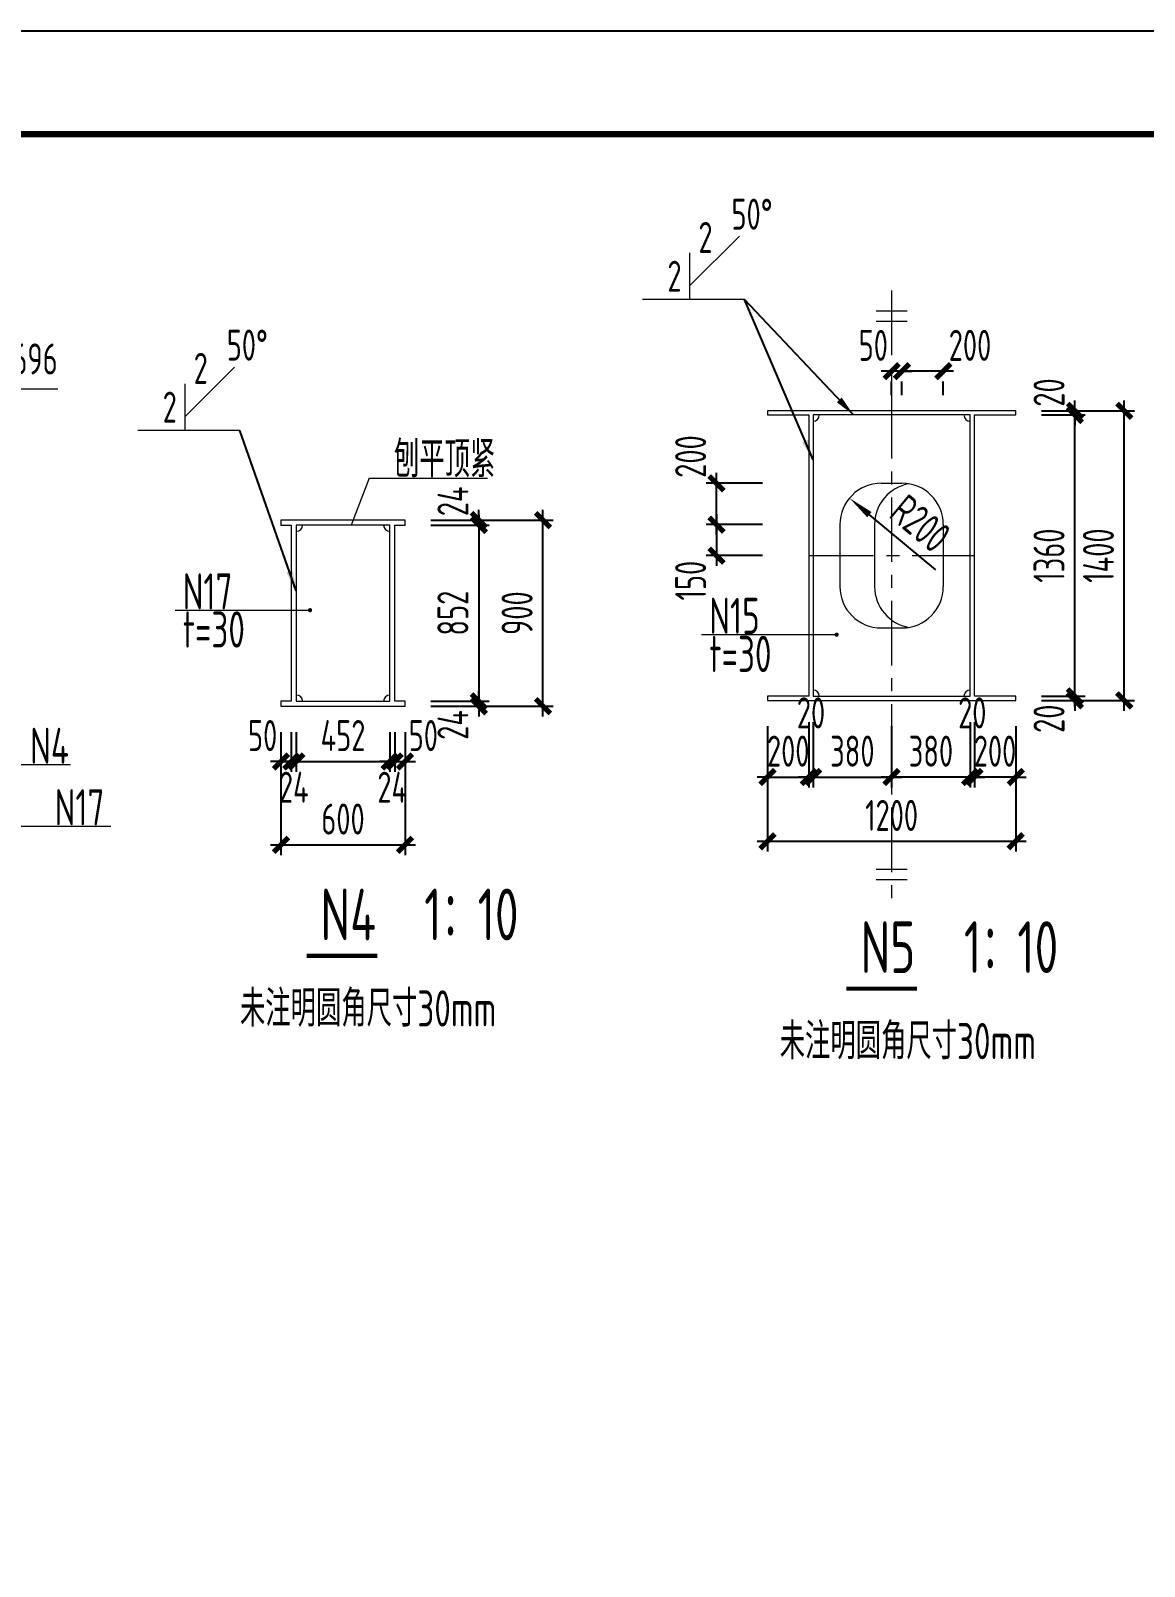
# Model space of a CAD drawing. Extents: x -2876908 to 633791, y -1383861 to 872234.
# Drawn here: x -456389 to -402532, y -358370 to -284120 of the extents above; entities that cross this region are included whole.
import ezdxf
from ezdxf.enums import TextEntityAlignment as Align

# ---------------------------------------------------------------- set-up
doc = ezdxf.new("R2010")
doc.units = 0
doc.header["$LTSCALE"] = 5
doc.header["$MEASUREMENT"] = 0
doc.linetypes.add('CENTER', pattern=[2, 1.25, -0.25, 0.25, -0.25])
doc.layers.get('0').update_dxf_attribs({"linetype": 'CONTINUOUS', "lineweight": 25})
doc.layers.get('DEFPOINTS').update_dxf_attribs({"color": 35, "linetype": 'CONTINUOUS', "lineweight": 13})
for name, color, linetype, lineweight in [('1粗实线', 1, 'CONTINUOUS', 30), ('3中心线', 6, 'CENTER', 18), ('5标注', 3, 'CONTINUOUS', 15), ('6文本', 7, 'CONTINUOUS', 15), ('8轮廓线', 4, 'CONTINUOUS', 15), ('DIM', 3, 'CONTINUOUS', 0), ('HFZT', 5, 'CONTINUOUS', 15), ('REIND', 1, 'CONTINUOUS', 0), ('STXT_HF', 7, 'CONTINUOUS', 0), ('THIN', 7, 'CONTINUOUS', 0)]:
    doc.layers.add(name, color=color, linetype=linetype, lineweight=lineweight)
doc.layers.add('M_Dim', color=3, linetype='CONTINUOUS')
doc.styles.get("Standard").update_dxf_attribs({"font": '', "width": 0.7})
doc.styles.add('TSSD_Dimension', font='tssdeng.shx', dxfattribs={"width": 0.7, "bigfont": 'hztxt.shx'})
doc.styles.add('TSSD_Label', font='tssdeng.shx', dxfattribs={"width": 0.7, "bigfont": 'hztxt.shx'})
doc.styles.add('TSSD_NORM', font='tssdeng.shx', dxfattribs={"width": 0.7, "bigfont": 'hztxt.shx'})
doc.styles.get('Standard').set_extended_font_data('SimSun')
doc.dimstyles.new('TSAN_100_100', dxfattribs={"dimtxt": 300, "dimasz": 100, "dimexe": 100, "dimexo": 250, "dimgap": 100, "dimtad": 2, "dimzin": 0, "dimdsep": 46, "dimtxsty": 'TSSD_Dimension', "dimblk": 'CLOSEDBLANK', "dimblk1": 'CLOSEDBLANK', "dimblk2": 'CLOSEDBLANK', "dimcen": 0, "dimdle": 100, "dimclrt": 7, "dimadec": 0, "dimazin": 0, "dimtfac": 1, "dimtdec": 0, "dimtix": 1, "dimtmove": 2, "dimatfit": 3, "dimldrblk": 'CLOSEDBLANK', "dimfxl": 1, "dimtolj": 1, "dimtzin": 0, "dimarcsym": 0})
doc.dimstyles.new('TSSD_100_100', dxfattribs={"dimtxt": 300, "dimasz": 100, "dimexe": 100, "dimexo": 250, "dimgap": 100, "dimtad": 1, "dimdec": 0, "dimzin": 0, "dimdsep": 46, "dimtxsty": 'TSSD_Dimension', "dimblk": 'ARCHTICK', "dimblk1": 'ARCHTICK', "dimblk2": 'ARCHTICK', "dimcen": 0, "dimdle": 100, "dimclrt": 7, "dimadec": 0, "dimazin": 0, "dimtfac": 1, "dimtdec": 0, "dimtix": 1, "dimtmove": 2, "dimatfit": 3, "dimfxl": 1, "dimtolj": 1, "dimtzin": 0, "dimarcsym": 0})
doc.dimstyles.new('TSSD_LEADER_STYLE_200.0', dxfattribs={"dimtxt": 0.18, "dimasz": 200, "dimexe": 0.18, "dimexo": 0.0625, "dimgap": 0.09, "dimtad": 0, "dimtih": 1, "dimtoh": 1, "dimdec": 4, "dimzin": 0, "dimdsep": 46, "dimtxsty": 'Standard', "dimcen": 0.09, "dimadec": 0, "dimazin": 0, "dimtfac": 1, "dimtdec": 4, "dimtofl": 0, "dimtmove": 0, "dimatfit": 3, "dimfxl": 1, "dimtolj": 1, "dimtzin": 0, "dimarcsym": 0})

# ---------------------------------------------------------------- blocks, each defined once
blk = doc.blocks.new('施工设计图框')
at = {"color": 7, "linetype": 'Continuous'}
blk.add_lwpolyline([(-395.5, -13.5), (-395.5, 283.5), (24.5, 283.5), (24.5, -13.5), (-395.5, -13.5)], dxfattribs=at)
at = {"layer": '1粗实线', "color": 7, "linetype": 'Continuous', "const_width": 0.6}
blk.add_lwpolyline([(-370.5, -3.5), (-370.5, 273.5), (14.5, 273.5), (14.5, -3.5), (-370.5, -3.5)], dxfattribs=at)
at = {"layer": 'HFZT', "color": 2, "style": 'TSSD_NORM', "width": 0.7}
for tag, height, p in [('比例尺', 2.5, (7.25, 17.5)), ('图号', 2.5, (-20.49, 3.5)), ('日期', 2.5, (7.25, 3.5)), ('图名', 4, (-76.24, 0.75))]:
    blk.add_attdef(tag, text='', height=height, dxfattribs=at).set_placement(p, align=Align.MIDDLE)
blk = doc.blocks.new('_WELD008')
at = {"color": 0, "linetype": 'ByBlock'}
for p, q in [((0, 0.3), (1.061, 1.361)), ((0, 0), (0, 1))]:
    blk.add_line(p, q, dxfattribs=at)
for tag, p in [('C', (1.286, 1.416)), ('B', (0.288, 0.856)), ('A', (-0.303, -0.009))]:
    blk.add_attdef(tag, text='', height=0.8, dxfattribs=at).set_placement(p, align=Align.CENTER)
blk = doc.blocks.new('_ArchTick')
at = {"color": 0, "linetype": 'ByBlock', "const_width": 0.5}
blk.add_lwpolyline([(-0.71, -0.71), (0.71, 0.71)], dxfattribs=at)
blk = doc.blocks.new('*D465')
at = {"layer": 'DEFPOINTS', "color": 0, "transparency": 16777216}
for p in [(-444286, -316783), (-443786, -316783), (-443786, -319452)]:
    blk.add_point(p, dxfattribs=at)
at = {"layer": 'DIM', "color": 0, "lineweight": -2, "transparency": 16777216}
for p, q in [((-444286, -318033), (-444286, -319952)), ((-443786, -318033), (-443786, -319952)), ((-444286, -319452), (-444786, -319452)), ((-444286, -319452), (-443786, -319452)), ((-443786, -319452), (-443286, -319452))]:
    blk.add_line(p, q, dxfattribs=at)
at = {"layer": 'DIM', "color": 0, "lineweight": -2, "transparency": 16777216, "xscale": 500, "yscale": 500, "zscale": 500}
blk.add_blockref('_ArchTick', (-444286, -319452), dxfattribs=at)
at = {"layer": 'DIM', "color": 0, "lineweight": -2, "transparency": 16777216, "xscale": 500, "yscale": 500, "zscale": 500, "rotation": 180}
blk.add_blockref('_ArchTick', (-443786, -319452), dxfattribs=at)
at = {"layer": 'DIM', "color": 7, "transparency": 16777216, "insert": (-445173, -318202), "char_height": 1500, "attachment_point": 5, "style": 'TSSD_Dimension'}
blk.add_mtext('\\A1;50', dxfattribs=at)
blk = doc.blocks.new('*D466')
at = {"layer": 'DEFPOINTS', "color": 0, "transparency": 16777216}
for p in [(-443786, -316783), (-443546, -316783), (-443546, -319452)]:
    blk.add_point(p, dxfattribs=at)
at = {"layer": 'DIM', "color": 0, "lineweight": -2, "transparency": 16777216}
for p, q in [((-443786, -318033), (-443786, -319952)), ((-443546, -318033), (-443546, -319952)), ((-443786, -319452), (-444286, -319452)), ((-443786, -319452), (-443546, -319452)), ((-443546, -319452), (-443046, -319452))]:
    blk.add_line(p, q, dxfattribs=at)
at = {"layer": 'DIM', "color": 0, "lineweight": -2, "transparency": 16777216, "xscale": 500, "yscale": 500, "zscale": 500}
blk.add_blockref('_ArchTick', (-443786, -319452), dxfattribs=at)
at = {"layer": 'DIM', "color": 0, "lineweight": -2, "transparency": 16777216, "xscale": 500, "yscale": 500, "zscale": 500, "rotation": 180}
blk.add_blockref('_ArchTick', (-443546, -319452), dxfattribs=at)
at = {"layer": 'DIM', "color": 7, "transparency": 16777216, "insert": (-443666, -320702), "char_height": 1500, "attachment_point": 5, "style": 'TSSD_Dimension'}
blk.add_mtext('\\A1;24', dxfattribs=at)
blk = doc.blocks.new('*D467')
at = {"layer": 'DEFPOINTS', "color": 0, "transparency": 16777216}
for p in [(-443546, -316783), (-439026, -316783), (-439026, -319452)]:
    blk.add_point(p, dxfattribs=at)
at = {"layer": 'DIM', "color": 0, "lineweight": -2, "transparency": 16777216}
for p, q in [((-443546, -318033), (-443546, -319952)), ((-439026, -318033), (-439026, -319952)), ((-444046, -319452), (-438526, -319452))]:
    blk.add_line(p, q, dxfattribs=at)
at = {"layer": 'DIM', "color": 0, "lineweight": -2, "transparency": 16777216, "xscale": 500, "yscale": 500, "zscale": 500, "rotation": 180}
blk.add_blockref('_ArchTick', (-443546, -319452), dxfattribs=at)
at = {"layer": 'DIM', "color": 0, "lineweight": -2, "transparency": 16777216, "xscale": 500, "yscale": 500, "zscale": 500}
blk.add_blockref('_ArchTick', (-439026, -319452), dxfattribs=at)
at = {"layer": 'DIM', "color": 7, "transparency": 16777216, "insert": (-441286, -318202), "char_height": 1500, "attachment_point": 5, "style": 'TSSD_Dimension'}
blk.add_mtext('\\A1;452', dxfattribs=at)
blk = doc.blocks.new('*D468')
at = {"layer": 'DEFPOINTS', "color": 0, "transparency": 16777216}
for p in [(-439026, -316783), (-438786, -316783), (-438786, -319452)]:
    blk.add_point(p, dxfattribs=at)
at = {"layer": 'DIM', "color": 0, "lineweight": -2, "transparency": 16777216}
for p, q in [((-439026, -318033), (-439026, -319952)), ((-438786, -318033), (-438786, -319952)), ((-439026, -319452), (-439526, -319452)), ((-439026, -319452), (-438786, -319452)), ((-438786, -319452), (-438286, -319452))]:
    blk.add_line(p, q, dxfattribs=at)
at = {"layer": 'DIM', "color": 0, "lineweight": -2, "transparency": 16777216, "xscale": 500, "yscale": 500, "zscale": 500}
blk.add_blockref('_ArchTick', (-439026, -319452), dxfattribs=at)
at = {"layer": 'DIM', "color": 0, "lineweight": -2, "transparency": 16777216, "xscale": 500, "yscale": 500, "zscale": 500, "rotation": 180}
blk.add_blockref('_ArchTick', (-438786, -319452), dxfattribs=at)
at = {"layer": 'DIM', "color": 7, "transparency": 16777216, "insert": (-438906, -320702), "char_height": 1500, "attachment_point": 5, "style": 'TSSD_Dimension'}
blk.add_mtext('\\A1;24', dxfattribs=at)
blk = doc.blocks.new('*D469')
at = {"layer": 'DEFPOINTS', "color": 0, "transparency": 16777216}
for p in [(-438786, -316783), (-438286, -316783), (-438286, -319452)]:
    blk.add_point(p, dxfattribs=at)
at = {"layer": 'DIM', "color": 0, "lineweight": -2, "transparency": 16777216}
for p, q in [((-438786, -318033), (-438786, -319952)), ((-438286, -318033), (-438286, -319952)), ((-438786, -319452), (-439286, -319452)), ((-438786, -319452), (-438286, -319452)), ((-438286, -319452), (-437786, -319452))]:
    blk.add_line(p, q, dxfattribs=at)
at = {"layer": 'DIM', "color": 0, "lineweight": -2, "transparency": 16777216, "xscale": 500, "yscale": 500, "zscale": 500}
blk.add_blockref('_ArchTick', (-438786, -319452), dxfattribs=at)
at = {"layer": 'DIM', "color": 0, "lineweight": -2, "transparency": 16777216, "xscale": 500, "yscale": 500, "zscale": 500, "rotation": 180}
blk.add_blockref('_ArchTick', (-438286, -319452), dxfattribs=at)
at = {"layer": 'DIM', "color": 7, "transparency": 16777216, "insert": (-437400, -318202), "char_height": 1500, "attachment_point": 5, "style": 'TSSD_Dimension'}
blk.add_mtext('\\A1;50', dxfattribs=at)
blk = doc.blocks.new('*D470')
at = {"layer": 'DEFPOINTS', "color": 0, "transparency": 16777216}
for p in [(-444286, -316783), (-438286, -316783), (-438286, -323488)]:
    blk.add_point(p, dxfattribs=at)
at = {"layer": 'DIM', "color": 0, "lineweight": -2, "transparency": 16777216}
for p, q in [((-444286, -318033), (-444286, -323988)), ((-438286, -318033), (-438286, -323988)), ((-444786, -323488), (-437786, -323488))]:
    blk.add_line(p, q, dxfattribs=at)
at = {"layer": 'DIM', "color": 0, "lineweight": -2, "transparency": 16777216, "xscale": 500, "yscale": 500, "zscale": 500, "rotation": 180}
blk.add_blockref('_ArchTick', (-444286, -323488), dxfattribs=at)
at = {"layer": 'DIM', "color": 0, "lineweight": -2, "transparency": 16777216, "xscale": 500, "yscale": 500, "zscale": 500}
blk.add_blockref('_ArchTick', (-438286, -323488), dxfattribs=at)
at = {"layer": 'DIM', "color": 7, "transparency": 16777216, "insert": (-441286, -322238), "char_height": 1500, "attachment_point": 5, "style": 'TSSD_Dimension'}
blk.add_mtext('\\A1;600', dxfattribs=at)
blk = doc.blocks.new('*D471')
at = {"layer": 'DEFPOINTS', "color": 0, "transparency": 16777216}
for p in [(-438286, -307783), (-438286, -308023), (-434719, -307783)]:
    blk.add_point(p, dxfattribs=at)
at = {"layer": 'DIM', "color": 0, "lineweight": -2, "transparency": 16777216}
for p, q in [((-434719, -307783), (-434719, -307283)), ((-437036, -307783), (-434219, -307783)), ((-437036, -308023), (-434219, -308023)), ((-434719, -308023), (-434719, -307783)), ((-434719, -308023), (-434719, -308523))]:
    blk.add_line(p, q, dxfattribs=at)
at = {"layer": 'DIM', "color": 0, "lineweight": -2, "transparency": 16777216, "xscale": 500, "yscale": 500, "zscale": 500}
for p, rotation in [((-434719, -307783), 270), ((-434719, -308023), 90)]:
    blk.add_blockref('_ArchTick', p, dxfattribs=dict(at, rotation=rotation))
at = {"layer": 'DIM', "color": 7, "transparency": 16777216, "insert": (-435969, -306876), "char_height": 1500, "attachment_point": 5, "rotation": 90, "style": 'TSSD_Dimension'}
blk.add_mtext('\\A1;24', dxfattribs=at)
blk = doc.blocks.new('*D472')
at = {"layer": 'DEFPOINTS', "color": 0, "transparency": 16777216}
for p in [(-438286, -308023), (-438286, -316543), (-434719, -316543)]:
    blk.add_point(p, dxfattribs=at)
at = {"layer": 'DIM', "color": 0, "lineweight": -2, "transparency": 16777216}
for p, q in [((-437036, -308023), (-434219, -308023)), ((-434719, -307523), (-434719, -317043)), ((-437036, -316543), (-434219, -316543))]:
    blk.add_line(p, q, dxfattribs=at)
at = {"layer": 'DIM', "color": 0, "lineweight": -2, "transparency": 16777216, "xscale": 500, "yscale": 500, "zscale": 500}
for p, rotation in [((-434719, -308023), 90), ((-434719, -316543), 270)]:
    blk.add_blockref('_ArchTick', p, dxfattribs=dict(at, rotation=rotation))
at = {"layer": 'DIM', "color": 7, "transparency": 16777216, "insert": (-435969, -312283), "char_height": 1500, "attachment_point": 5, "rotation": 90, "style": 'TSSD_Dimension'}
blk.add_mtext('\\A1;852', dxfattribs=at)
blk = doc.blocks.new('*D473')
at = {"layer": 'DEFPOINTS', "color": 0, "transparency": 16777216}
for p in [(-438286, -316543), (-438286, -316783), (-434719, -316783)]:
    blk.add_point(p, dxfattribs=at)
at = {"layer": 'DIM', "color": 0, "lineweight": -2, "transparency": 16777216}
for p, q in [((-434719, -316543), (-434719, -316043)), ((-437036, -316543), (-434219, -316543)), ((-437036, -316783), (-434219, -316783)), ((-434719, -316543), (-434719, -316783)), ((-434719, -316783), (-434719, -317283))]:
    blk.add_line(p, q, dxfattribs=at)
at = {"layer": 'DIM', "color": 0, "lineweight": -2, "transparency": 16777216, "xscale": 500, "yscale": 500, "zscale": 500}
for p, rotation in [((-434719, -316543), 270), ((-434719, -316783), 90)]:
    blk.add_blockref('_ArchTick', p, dxfattribs=dict(at, rotation=rotation))
at = {"layer": 'DIM', "color": 7, "transparency": 16777216, "insert": (-435969, -317690), "char_height": 1500, "attachment_point": 5, "rotation": 90, "style": 'TSSD_Dimension'}
blk.add_mtext('\\A1;24', dxfattribs=at)
blk = doc.blocks.new('*D474')
at = {"layer": 'DEFPOINTS', "color": 0, "transparency": 16777216}
for p in [(-438286, -307783), (-431616, -307783), (-438286, -316783)]:
    blk.add_point(p, dxfattribs=at)
at = {"layer": 'DIM', "color": 0, "lineweight": -2, "transparency": 16777216}
for p, q in [((-431616, -317283), (-431616, -307283)), ((-437036, -307783), (-431116, -307783)), ((-437036, -316783), (-431116, -316783))]:
    blk.add_line(p, q, dxfattribs=at)
at = {"layer": 'DIM', "color": 0, "lineweight": -2, "transparency": 16777216, "xscale": 500, "yscale": 500, "zscale": 500}
for p, rotation in [((-431616, -307783), 90), ((-431616, -316783), 270)]:
    blk.add_blockref('_ArchTick', p, dxfattribs=dict(at, rotation=rotation))
at = {"layer": 'DIM', "color": 7, "transparency": 16777216, "insert": (-432866, -312283), "char_height": 1500, "attachment_point": 5, "rotation": 90, "style": 'TSSD_Dimension'}
blk.add_mtext('\\A1;900', dxfattribs=at)
blk = doc.blocks.new('_ClosedBlank')
at = {"color": 0}
blk.add_lwpolyline([(0, 0, 0, 0.658, 0), (-2.5, 0, 0.658, 0.658, 0)], format="xyseb", dxfattribs=at)
blk = doc.blocks.new('*D1887')
at = {"layer": 'DEFPOINTS', "color": 0, "transparency": 16777216}
for p in [(-416789, -306721), (-415252, -308000)]:
    blk.add_point(p, dxfattribs=at)
at = {"layer": 'DIM', "color": 0, "lineweight": -2, "transparency": 16777216}
blk.add_line((-412614, -310196), (-416405, -307041), dxfattribs=at)
at = {"layer": 'DIM', "color": 0, "lineweight": -2, "transparency": 16777216, "xscale": 500, "yscale": 500, "zscale": 500, "rotation": 140.2271667922716}
blk.add_blockref('_ClosedBlank', (-416789, -306721), dxfattribs=at)
at = {"layer": 'DIM', "color": 7, "transparency": 16777216, "insert": (-413363, -307947), "char_height": 1500, "attachment_point": 5, "rotation": 320.22717, "style": 'TSSD_Dimension'}
blk.add_mtext('\\A1;R200', dxfattribs=at)
blk = doc.blocks.new('*D1888')
at = {"layer": 'DEFPOINTS', "color": 0, "transparency": 16777216}
for p in [(-414252, -300500), (-414252, -300584), (-412252, -300500)]:
    blk.add_point(p, dxfattribs=at)
at = {"layer": 'DIM', "color": 0, "lineweight": -2, "transparency": 16777216}
for p, q in [((-411752, -300584), (-414752, -300584)), ((-414252, -301750), (-414252, -301084)), ((-412252, -301750), (-412252, -301084))]:
    blk.add_line(p, q, dxfattribs=at)
at = {"layer": 'DIM', "color": 0, "lineweight": -2, "transparency": 16777216, "xscale": 500, "yscale": 500, "zscale": 500, "rotation": 180}
blk.add_blockref('_ArchTick', (-414252, -300584), dxfattribs=at)
at = {"layer": 'DIM', "color": 0, "lineweight": -2, "transparency": 16777216, "xscale": 500, "yscale": 500, "zscale": 500}
blk.add_blockref('_ArchTick', (-412252, -300584), dxfattribs=at)
at = {"layer": 'DIM', "color": 7, "transparency": 16777216, "insert": (-410962, -299334), "char_height": 1500, "attachment_point": 5, "style": 'TSSD_Dimension'}
blk.add_mtext('\\A1;200', dxfattribs=at)
blk = doc.blocks.new('*D1889')
at = {"layer": 'DEFPOINTS', "color": 0, "transparency": 16777216}
for p in [(-414752, -300500), (-414752, -300584), (-414252, -300500)]:
    blk.add_point(p, dxfattribs=at)
at = {"layer": 'DIM', "color": 0, "lineweight": -2, "transparency": 16777216}
for p, q in [((-414752, -300584), (-415252, -300584)), ((-414252, -300584), (-414752, -300584)), ((-414252, -300584), (-413752, -300584)), ((-414752, -301750), (-414752, -301084)), ((-414252, -301750), (-414252, -301084))]:
    blk.add_line(p, q, dxfattribs=at)
at = {"layer": 'DIM', "color": 0, "lineweight": -2, "transparency": 16777216, "xscale": 500, "yscale": 500, "zscale": 500}
blk.add_blockref('_ArchTick', (-414752, -300584), dxfattribs=at)
at = {"layer": 'DIM', "color": 0, "lineweight": -2, "transparency": 16777216, "xscale": 500, "yscale": 500, "zscale": 500, "rotation": 180}
blk.add_blockref('_ArchTick', (-414252, -300584), dxfattribs=at)
at = {"layer": 'DIM', "color": 7, "transparency": 16777216, "insert": (-415639, -299334), "char_height": 1500, "attachment_point": 5, "style": 'TSSD_Dimension'}
blk.add_mtext('\\A1;50', dxfattribs=at)
blk = doc.blocks.new('*D1890')
at = {"layer": 'DEFPOINTS', "color": 0, "transparency": 16777216}
for p in [(-423223, -306000), (-419752, -306000), (-419752, -308000)]:
    blk.add_point(p, dxfattribs=at)
at = {"layer": 'DIM', "color": 0, "lineweight": -2, "transparency": 16777216}
for p, q in [((-423223, -308500), (-423223, -305500)), ((-421002, -306000), (-423723, -306000)), ((-421002, -308000), (-423723, -308000))]:
    blk.add_line(p, q, dxfattribs=at)
at = {"layer": 'DIM', "color": 0, "lineweight": -2, "transparency": 16777216, "xscale": 500, "yscale": 500, "zscale": 500}
for p, rotation in [((-423223, -306000), 90), ((-423223, -308000), 270)]:
    blk.add_blockref('_ArchTick', p, dxfattribs=dict(at, rotation=rotation))
at = {"layer": 'DIM', "color": 7, "transparency": 16777216, "insert": (-424473, -304710), "char_height": 1500, "attachment_point": 5, "rotation": 90, "style": 'TSSD_Dimension'}
blk.add_mtext('\\A1;200', dxfattribs=at)
blk = doc.blocks.new('*D1891')
at = {"layer": 'DEFPOINTS', "color": 0, "transparency": 16777216}
for p in [(-419752, -308000), (-423223, -309500), (-419752, -309500)]:
    blk.add_point(p, dxfattribs=at)
at = {"layer": 'DIM', "color": 0, "lineweight": -2, "transparency": 16777216}
for p, q in [((-421002, -308000), (-423723, -308000)), ((-423223, -307500), (-423223, -310000)), ((-421002, -309500), (-423723, -309500))]:
    blk.add_line(p, q, dxfattribs=at)
at = {"layer": 'DIM', "color": 0, "lineweight": -2, "transparency": 16777216, "xscale": 500, "yscale": 500, "zscale": 500}
for p, rotation in [((-423223, -308000), 90), ((-423223, -309500), 270)]:
    blk.add_blockref('_ArchTick', p, dxfattribs=dict(at, rotation=rotation))
at = {"layer": 'DIM', "color": 7, "transparency": 16777216, "insert": (-424473, -310710), "char_height": 1500, "attachment_point": 5, "rotation": 90, "style": 'TSSD_Dimension'}
blk.add_mtext('\\A1;150', dxfattribs=at)
blk = doc.blocks.new('*D1892')
at = {"layer": 'DEFPOINTS', "color": 0, "transparency": 16777216}
for p in [(-418752, -316300), (-420752, -316500), (-418752, -320206)]:
    blk.add_point(p, dxfattribs=at)
at = {"layer": 'DIM', "color": 0, "lineweight": -2, "transparency": 16777216}
for p, q in [((-420752, -317750), (-420752, -320706)), ((-418752, -317550), (-418752, -320706)), ((-420752, -320206), (-421252, -320206)), ((-420752, -320206), (-418752, -320206)), ((-418752, -320206), (-418252, -320206))]:
    blk.add_line(p, q, dxfattribs=at)
at = {"layer": 'DIM', "color": 0, "lineweight": -2, "transparency": 16777216, "xscale": 500, "yscale": 500, "zscale": 500}
blk.add_blockref('_ArchTick', (-420752, -320206), dxfattribs=at)
at = {"layer": 'DIM', "color": 0, "lineweight": -2, "transparency": 16777216, "xscale": 500, "yscale": 500, "zscale": 500, "rotation": 180}
blk.add_blockref('_ArchTick', (-418752, -320206), dxfattribs=at)
at = {"layer": 'DIM', "color": 7, "transparency": 16777216, "insert": (-419752, -318956), "char_height": 1500, "attachment_point": 5, "style": 'TSSD_Dimension'}
blk.add_mtext('\\A1;200', dxfattribs=at)
blk = doc.blocks.new('*D1893')
at = {"layer": 'DEFPOINTS', "color": 0, "transparency": 16777216}
for p in [(-418752, -316300), (-418552, -316300), (-418552, -320206)]:
    blk.add_point(p, dxfattribs=at)
at = {"layer": 'DIM', "color": 0, "lineweight": -2, "transparency": 16777216}
for p, q in [((-418752, -317550), (-418752, -320706)), ((-418552, -317550), (-418552, -320706)), ((-418752, -320206), (-419252, -320206)), ((-418752, -320206), (-418552, -320206)), ((-418552, -320206), (-418052, -320206))]:
    blk.add_line(p, q, dxfattribs=at)
at = {"layer": 'DIM', "color": 0, "lineweight": -2, "transparency": 16777216, "xscale": 500, "yscale": 500, "zscale": 500}
blk.add_blockref('_ArchTick', (-418752, -320206), dxfattribs=at)
at = {"layer": 'DIM', "color": 0, "lineweight": -2, "transparency": 16777216, "xscale": 500, "yscale": 500, "zscale": 500, "rotation": 180}
blk.add_blockref('_ArchTick', (-418552, -320206), dxfattribs=at)
at = {"layer": 'DIM', "color": 7, "transparency": 16777216, "insert": (-418652, -317106), "char_height": 1500, "attachment_point": 5, "style": 'TSSD_Dimension'}
blk.add_mtext('\\A1;20', dxfattribs=at)
blk = doc.blocks.new('*D1894')
at = {"layer": 'DEFPOINTS', "color": 0, "transparency": 16777216}
for p in [(-418552, -316300), (-414752, -316500), (-414752, -320206)]:
    blk.add_point(p, dxfattribs=at)
at = {"layer": 'DIM', "color": 0, "lineweight": -2, "transparency": 16777216}
for p, q in [((-418552, -317550), (-418552, -320706)), ((-414752, -317750), (-414752, -320706)), ((-419052, -320206), (-414252, -320206))]:
    blk.add_line(p, q, dxfattribs=at)
at = {"layer": 'DIM', "color": 0, "lineweight": -2, "transparency": 16777216, "xscale": 500, "yscale": 500, "zscale": 500, "rotation": 180}
blk.add_blockref('_ArchTick', (-418552, -320206), dxfattribs=at)
at = {"layer": 'DIM', "color": 0, "lineweight": -2, "transparency": 16777216, "xscale": 500, "yscale": 500, "zscale": 500}
blk.add_blockref('_ArchTick', (-414752, -320206), dxfattribs=at)
at = {"layer": 'DIM', "color": 7, "transparency": 16777216, "insert": (-416652, -318956), "char_height": 1500, "attachment_point": 5, "style": 'TSSD_Dimension'}
blk.add_mtext('\\A1;380', dxfattribs=at)
blk = doc.blocks.new('*D1895')
at = {"layer": 'DEFPOINTS', "color": 0, "transparency": 16777216}
for p in [(-420752, -316500), (-408752, -316500), (-408752, -323314)]:
    blk.add_point(p, dxfattribs=at)
at = {"layer": 'DIM', "color": 0, "lineweight": -2, "transparency": 16777216}
for p, q in [((-420752, -317750), (-420752, -323814)), ((-408752, -317750), (-408752, -323814)), ((-421252, -323314), (-408252, -323314))]:
    blk.add_line(p, q, dxfattribs=at)
at = {"layer": 'DIM', "color": 0, "lineweight": -2, "transparency": 16777216, "xscale": 500, "yscale": 500, "zscale": 500, "rotation": 180}
blk.add_blockref('_ArchTick', (-420752, -323314), dxfattribs=at)
at = {"layer": 'DIM', "color": 0, "lineweight": -2, "transparency": 16777216, "xscale": 500, "yscale": 500, "zscale": 500}
blk.add_blockref('_ArchTick', (-408752, -323314), dxfattribs=at)
at = {"layer": 'DIM', "color": 7, "transparency": 16777216, "insert": (-414752, -322064), "char_height": 1500, "attachment_point": 5, "style": 'TSSD_Dimension'}
blk.add_mtext('\\A1;1200', dxfattribs=at)
blk = doc.blocks.new('*D1896')
at = {"layer": 'DEFPOINTS', "color": 0, "transparency": 16777216}
for p in [(-410952, -316300), (-414752, -316500), (-414752, -320206)]:
    blk.add_point(p, dxfattribs=at)
at = {"layer": 'DIM', "color": 0, "lineweight": -2, "transparency": 16777216}
for p, q in [((-414752, -317750), (-414752, -320706)), ((-410952, -317550), (-410952, -320706)), ((-410452, -320206), (-415252, -320206))]:
    blk.add_line(p, q, dxfattribs=at)
at = {"layer": 'DIM', "color": 0, "lineweight": -2, "transparency": 16777216, "xscale": 500, "yscale": 500, "zscale": 500, "rotation": 180}
blk.add_blockref('_ArchTick', (-414752, -320206), dxfattribs=at)
at = {"layer": 'DIM', "color": 0, "lineweight": -2, "transparency": 16777216, "xscale": 500, "yscale": 500, "zscale": 500}
blk.add_blockref('_ArchTick', (-410952, -320206), dxfattribs=at)
at = {"layer": 'DIM', "color": 7, "transparency": 16777216, "insert": (-412852, -318956), "char_height": 1500, "attachment_point": 5, "style": 'TSSD_Dimension'}
blk.add_mtext('\\A1;380', dxfattribs=at)
blk = doc.blocks.new('*D1897')
at = {"layer": 'DEFPOINTS', "color": 0, "transparency": 16777216}
for p in [(-410952, -316300), (-410752, -316300), (-410952, -320206)]:
    blk.add_point(p, dxfattribs=at)
at = {"layer": 'DIM', "color": 0, "lineweight": -2, "transparency": 16777216}
for p, q in [((-410952, -317550), (-410952, -320706)), ((-410752, -317550), (-410752, -320706)), ((-410952, -320206), (-411452, -320206)), ((-410752, -320206), (-410952, -320206)), ((-410752, -320206), (-410252, -320206))]:
    blk.add_line(p, q, dxfattribs=at)
at = {"layer": 'DIM', "color": 0, "lineweight": -2, "transparency": 16777216, "xscale": 500, "yscale": 500, "zscale": 500}
blk.add_blockref('_ArchTick', (-410952, -320206), dxfattribs=at)
at = {"layer": 'DIM', "color": 0, "lineweight": -2, "transparency": 16777216, "xscale": 500, "yscale": 500, "zscale": 500, "rotation": 180}
blk.add_blockref('_ArchTick', (-410752, -320206), dxfattribs=at)
at = {"layer": 'DIM', "color": 7, "transparency": 16777216, "insert": (-410852, -317106), "char_height": 1500, "attachment_point": 5, "style": 'TSSD_Dimension'}
blk.add_mtext('\\A1;20', dxfattribs=at)
blk = doc.blocks.new('*D1898')
at = {"layer": 'DEFPOINTS', "color": 0, "transparency": 16777216}
for p in [(-410752, -316300), (-408752, -316500), (-410752, -320206)]:
    blk.add_point(p, dxfattribs=at)
at = {"layer": 'DIM', "color": 0, "lineweight": -2, "transparency": 16777216}
for p, q in [((-410752, -317550), (-410752, -320706)), ((-408752, -317750), (-408752, -320706)), ((-410752, -320206), (-411252, -320206)), ((-408752, -320206), (-410752, -320206)), ((-408752, -320206), (-408252, -320206))]:
    blk.add_line(p, q, dxfattribs=at)
at = {"layer": 'DIM', "color": 0, "lineweight": -2, "transparency": 16777216, "xscale": 500, "yscale": 500, "zscale": 500}
blk.add_blockref('_ArchTick', (-410752, -320206), dxfattribs=at)
at = {"layer": 'DIM', "color": 0, "lineweight": -2, "transparency": 16777216, "xscale": 500, "yscale": 500, "zscale": 500, "rotation": 180}
blk.add_blockref('_ArchTick', (-408752, -320206), dxfattribs=at)
at = {"layer": 'DIM', "color": 7, "transparency": 16777216, "insert": (-409752, -318956), "char_height": 1500, "attachment_point": 5, "style": 'TSSD_Dimension'}
blk.add_mtext('\\A1;200', dxfattribs=at)
blk = doc.blocks.new('*D1942')
at = {"layer": 'DEFPOINTS', "color": 0, "transparency": 16777216}
for p in [(-408752, -316300), (-405890, -316300), (-408752, -316500)]:
    blk.add_point(p, dxfattribs=at)
at = {"layer": 'DIM', "color": 0, "lineweight": -2, "transparency": 16777216}
for p, q in [((-407502, -316300), (-405390, -316300)), ((-405890, -316300), (-405890, -315800)), ((-405890, -316500), (-405890, -316300)), ((-407502, -316500), (-405390, -316500)), ((-405890, -316500), (-405890, -317000))]:
    blk.add_line(p, q, dxfattribs=at)
at = {"layer": 'DIM', "color": 0, "lineweight": -2, "transparency": 16777216, "xscale": 500, "yscale": 500, "zscale": 500}
for p, rotation in [((-405890, -316300), 270), ((-405890, -316500), 90)]:
    blk.add_blockref('_ArchTick', p, dxfattribs=dict(at, rotation=rotation))
at = {"layer": 'DIM', "color": 7, "transparency": 16777216, "insert": (-407140, -317387), "char_height": 1500, "attachment_point": 5, "rotation": 90, "style": 'TSSD_Dimension'}
blk.add_mtext('\\A1;20', dxfattribs=at)
blk = doc.blocks.new('*D1943')
at = {"layer": 'DEFPOINTS', "color": 0, "transparency": 16777216}
for p in [(-408752, -302700), (-405890, -302700), (-408752, -316300)]:
    blk.add_point(p, dxfattribs=at)
at = {"layer": 'DIM', "color": 0, "lineweight": -2, "transparency": 16777216}
for p, q in [((-407502, -302700), (-405390, -302700)), ((-405890, -316800), (-405890, -302200)), ((-407502, -316300), (-405390, -316300))]:
    blk.add_line(p, q, dxfattribs=at)
at = {"layer": 'DIM', "color": 0, "lineweight": -2, "transparency": 16777216, "xscale": 500, "yscale": 500, "zscale": 500}
for p, rotation in [((-405890, -302700), 90), ((-405890, -316300), 270)]:
    blk.add_blockref('_ArchTick', p, dxfattribs=dict(at, rotation=rotation))
at = {"layer": 'DIM', "color": 7, "transparency": 16777216, "insert": (-407140, -309500), "char_height": 1500, "attachment_point": 5, "rotation": 90, "style": 'TSSD_Dimension'}
blk.add_mtext('\\A1;1360', dxfattribs=at)
blk = doc.blocks.new('*D1944')
at = {"layer": 'DEFPOINTS', "color": 0, "transparency": 16777216}
for p in [(-408752, -302500), (-408752, -302700), (-405890, -302500)]:
    blk.add_point(p, dxfattribs=at)
at = {"layer": 'DIM', "color": 0, "lineweight": -2, "transparency": 16777216}
for p, q in [((-405890, -302500), (-405890, -302000)), ((-407502, -302500), (-405390, -302500)), ((-407502, -302700), (-405390, -302700)), ((-405890, -302700), (-405890, -302500)), ((-405890, -302700), (-405890, -303200))]:
    blk.add_line(p, q, dxfattribs=at)
at = {"layer": 'DIM', "color": 0, "lineweight": -2, "transparency": 16777216, "xscale": 500, "yscale": 500, "zscale": 500}
for p, rotation in [((-405890, -302500), 270), ((-405890, -302700), 90)]:
    blk.add_blockref('_ArchTick', p, dxfattribs=dict(at, rotation=rotation))
at = {"layer": 'DIM', "color": 7, "transparency": 16777216, "insert": (-407140, -301614), "char_height": 1500, "attachment_point": 5, "rotation": 90, "style": 'TSSD_Dimension'}
blk.add_mtext('\\A1;20', dxfattribs=at)
blk = doc.blocks.new('*D1945')
at = {"layer": 'DEFPOINTS', "color": 0, "transparency": 16777216}
for p in [(-408752, -302500), (-403499, -302500), (-408752, -316500)]:
    blk.add_point(p, dxfattribs=at)
at = {"layer": 'DIM', "color": 0, "lineweight": -2, "transparency": 16777216}
for p, q in [((-403499, -317000), (-403499, -302000)), ((-407502, -302500), (-402999, -302500)), ((-407502, -316500), (-402999, -316500))]:
    blk.add_line(p, q, dxfattribs=at)
at = {"layer": 'DIM', "color": 0, "lineweight": -2, "transparency": 16777216, "xscale": 500, "yscale": 500, "zscale": 500}
for p, rotation in [((-403499, -302500), 90), ((-403499, -316500), 270)]:
    blk.add_blockref('_ArchTick', p, dxfattribs=dict(at, rotation=rotation))
at = {"layer": 'DIM', "color": 7, "transparency": 16777216, "insert": (-404749, -309500), "char_height": 1500, "attachment_point": 5, "rotation": 90, "style": 'TSSD_Dimension'}
blk.add_mtext('\\A1;1400', dxfattribs=at)

msp = doc.modelspace()

# ---------------------------------------------------------------- linework, layer by layer
at = {"layer": '3中心线', "ltscale": 500}
for p, q in [((-414752.3, -296683.766), (-414752.3, -326180.301)), ((-418752.3, -309500.193), (-410752.3, -309500.193))]:
    msp.add_line(p, q, dxfattribs=at)
at = {"layer": '5标注'}
for p, q in [((-440018.687, -305750.434), (-440893.101, -308022.798)), ((-440018.687, -305750.434), (-434300.375, -305750.434)), ((-449409.294, -312138.981), (-442880.189, -312138.981)), ((-423942.117, -313322.517), (-417413.012, -313322.517)), ((-456983.05, -319606.359), (-454464.724, -319606.359)), ((-505733.05, -322578.175), (-452513.561, -322578.175))]:
    msp.add_line(p, q, dxfattribs=at)
at = {"layer": '8轮廓线'}
for p, q in [((-415252.3, -306000.193), (-414252.3, -306000.193)), ((-417252.3, -308000.193), (-417252.3, -311000.193)), ((-415575.196, -308000.193), (-415575.196, -311000.193)), ((-412252.3, -308000.193), (-412252.3, -311000.193)), ((-415252.3, -313000.193), (-414252.3, -313000.193))]:
    msp.add_line(p, q, dxfattribs=at)
for points in [[(-420752.3, -316500.193), (-408752.3, -316500.193), (-408752.3, -316300.193), (-410752.3, -316300.193), (-410752.3, -302700.193), (-408752.3, -302700.193), (-408752.3, -302500.193), (-420752.3, -302500.193), (-420752.3, -302700.193), (-418752.3, -302700.193), (-418752.3, -316300.193), (-420752.3, -316300.193)], [(-418552.3, -316300.193), (-410952.3, -316300.193), (-410952.3, -302700.193), (-418552.3, -302700.193)], [(-444286.486, -316782.798), (-438286.486, -316782.798), (-438286.486, -316542.798), (-438786.486, -316542.798), (-438786.486, -308022.798), (-438286.486, -308022.798), (-438286.486, -307782.798), (-444286.486, -307782.798), (-444286.486, -308022.798), (-443786.486, -308022.798), (-443786.486, -316542.798), (-444286.486, -316542.798)], [(-443546.486, -316542.798), (-439026.486, -316542.798), (-439026.486, -308022.798), (-443546.486, -308022.798)]]:
    msp.add_lwpolyline(points, close=True, dxfattribs=at)
for centre, radius, start, end in [((-418552.3, -302700.193), 300, 270, 0), ((-410952.3, -302700.193), 300, 180, 270), ((-415252.3, -308000.193), 2000, 90, 180), ((-413575.196, -308000.193), 2000, 99.74573428, 180), ((-414252.3, -308000.193), 2000, 0, 90), ((-443543.227, -308022.798), 300, 270, 0), ((-439023.227, -308022.798), 300, 180, 270), ((-415252.3, -311000.193), 2000, 180, 270), ((-413575.196, -311000.193), 2000, 180, 260.25426572), ((-414252.3, -311000.193), 2000, 270, 0), ((-443543.227, -316542.798), 300, 0, 90), ((-439023.227, -316542.798), 300, 90, 180), ((-418552.3, -316300.193), 300, 0, 90), ((-410952.3, -316300.193), 300, 90, 180)]:
    msp.add_arc(centre, radius, start, end, dxfattribs=at)
at = {"layer": 'M_Dim'}
for points in [[(-443042.065, -328855.414, 200, 200, 0), (-439631.107, -328855.414, 200, 200, 0)], [(-416940.59, -330435.665, 200, 200, 0), (-413529.632, -330435.665, 200, 200, 0)]]:
    msp.add_lwpolyline(points, format="xyseb", dxfattribs=at)
at = {"layer": 'REIND', "const_width": 100}
for points in [[(-442930.189, -312138.981, 1), (-442830.189, -312138.981, 1)], [(-417463.012, -313322.517, 1), (-417363.012, -313322.517, 1)]]:
    msp.add_lwpolyline(points, format="xyb", close=True, dxfattribs=at)
at = {"layer": 'STXT_HF'}
for p, q in [((-421861.833, -297115.921), (-426798.148, -297115.921)), ((-446272.285, -303446.951), (-451208.6, -303446.951))]:
    msp.add_line(p, q, dxfattribs=at)
at = {"layer": 'THIN'}
for p, q in [((-414002.3, -297683.766), (-415502.3, -297683.766)), ((-414002.3, -298183.766), (-415502.3, -298183.766)), ((-458551.651, -301441.941), (-455085.305, -301441.941)), ((-414002.3, -324680.301), (-415502.3, -324680.301)), ((-414002.3, -325180.301), (-415502.3, -325180.301))]:
    msp.add_line(p, q, dxfattribs=at)

# ---------------------------------------------------------------- block references
at = {"xscale": 500, "yscale": 500, "zscale": 500}
msp.add_blockref('施工设计图框', (-381851.363, -425870.02), dxfattribs=at)
at = {"layer": 'STXT_HF'}
ref = msp.add_blockref('_WELD008', (-424504.374, -297115.921), dxfattribs=dict(at, xscale=2250, yscale=2250, zscale=2250))
ref.add_attrib('2', '2', dxfattribs={"height": 1500, "style": 'TSSD_Label', "width": 0.7}).set_placement((-423754.374, -294115.921), align=Align.MIDDLE_CENTER)
ref.add_attrib('2', '2', dxfattribs={"height": 1500, "style": 'TSSD_Label', "width": 0.7}).set_placement((-425254.374, -295990.921), align=Align.MIDDLE_CENTER)
ref.add_attrib('50%%d', '50%%d', dxfattribs={"height": 1500, "style": 'TSSD_Label', "width": 0.7}).set_placement((-421504.374, -292990.921), align=Align.MIDDLE_CENTER)
ref = msp.add_blockref('_WELD008', (-448914.827, -303446.951), dxfattribs=dict(at, xscale=2250, yscale=2250, zscale=2250))
ref.add_attrib('2', '2', dxfattribs={"height": 1500, "style": 'TSSD_Label', "width": 0.7}).set_placement((-448164.827, -300446.951), align=Align.MIDDLE_CENTER)
ref.add_attrib('2', '2', dxfattribs={"height": 1500, "style": 'TSSD_Label', "width": 0.7}).set_placement((-449664.827, -302321.951), align=Align.MIDDLE_CENTER)
ref.add_attrib('50%%d', '50%%d', dxfattribs={"height": 1500, "style": 'TSSD_Label', "width": 0.7}).set_placement((-445914.827, -299321.951), align=Align.MIDDLE_CENTER)

# ---------------------------------------------------------------- texts
at = {"layer": '5标注', "color": 7, "style": 'TSSD_NORM', "width": 0.7}
for p in [(-440069.796, -331309.008), (-413968.321, -332889.259)]:
    msp.add_text('未注明圆角尺寸30mm', height=1750, dxfattribs=at).set_placement(p, align=Align.MIDDLE)
at = {"layer": '5标注', "color": 7, "char_height": 1750, "attachment_point": 7, "style": 'TSSD_NORM'}
for s, insert in [('刨平顶紧', (-438818.06, -305717.934)), ('N17', (-449039.545, -312106.481)), ('N15', (-423572.367, -313290.017)), ('t=30', (-449039.545, -313946.845)), ('t=30', (-423572.367, -315130.381)), ('N4', (-456421.23, -319573.859)), ('N17', (-455231.793, -322545.675))]:
    msp.add_mtext(s, dxfattribs=dict(at, insert=insert))
at = {"layer": '6文本', "style": 'TSSD_NORM', "width": 0.7}
for s, p in [('N4', (-441031.629, -326852.209)), ('1：10', (-435075.235, -326852.209)), ('N5', (-414930.154, -328432.46)), ('1：10', (-408973.76, -328432.46))]:
    msp.add_text(s, height=2500, dxfattribs=at).set_placement(p, align=Align.MIDDLE)
at = {"layer": 'DIM', "color": 7, "style": 'TSSD_Dimension', "width": 0.7}
msp.add_text('65.696', height=1500, dxfattribs=at).set_placement((-455085.305, -301191.941), align=Align.BOTTOM_RIGHT)

# ---------------------------------------------------------------- dimensions: what is measured, and where the dimension line sits
at = {"layer": 'DIM'}
for base, p1, p2, angle, picture, middle in [((-414752.3, -300584.086), (-414252.299, -300500.193), (-414752.3, -300500.193), 180, '*D1889', (-415638.839, -299334.086)), ((-414252.299, -300584.086), (-412252.3, -300500.193), (-414252.299, -300500.193), 180, '*D1888', (-410961.916, -299334.086)), ((-405890.296, -302500.193), (-408752.3, -302700.193), (-408752.3, -302500.193), 90, '*D1944', (-407140.296, -301613.655)), ((-423223.082, -306000.193), (-419752.3, -308000.193), (-419752.3, -306000.193), 90, '*D1890', (-424473.082, -304709.808)), ((-434719.047, -307782.798), (-438286.486, -308022.798), (-438286.486, -307782.798), 90, '*D471', (-435969.047, -306876.067)), ((-423223.082, -309500.193), (-419752.3, -308000.193), (-419752.3, -309500.193), 90, '*D1891', (-424473.082, -310709.808)), ((-434719.047, -316782.798), (-438286.486, -316542.798), (-438286.486, -316782.798), 90, '*D473', (-435969.047, -317689.528)), ((-410952.3, -320205.934), (-410752.3, -316300.193), (-410952.3, -316300.193), 180, '*D1897', (-410852.3, -317105.934)), ((-405890.296, -316300.193), (-408752.3, -316500.193), (-408752.3, -316300.193), 90, '*D1942', (-407140.296, -317386.732))]:
    dim = msp.add_linear_dim(base=base, p1=p1, p2=p2, angle=angle, dimstyle='TSSD_100_100', override={"dimtxt": 1500, "dimasz": 500, "dimexe": 500, "dimexo": 1250, "dimgap": 500, "dimlfac": 0.1, "dimdle": 500}, dxfattribs=at)
    dim.commit()
    dim.dimension.update_dxf_attribs({"geometry": picture, "text_midpoint": middle, "dimtype": 160})
for base, p1, p2, angle, picture, middle in [((-403498.545, -302500.193), (-408752.3, -316500.193), (-408752.3, -302500.193), 90, '*D1945', (-404748.545, -309500.193)), ((-405890.296, -302700.193), (-408752.3, -316300.193), (-408752.3, -302700.193), 90, '*D1943', (-407140.296, -309500.193)), ((-431616.234, -307782.798), (-438286.486, -316782.798), (-438286.486, -307782.798), 90, '*D474', (-432866.234, -312282.798)), ((-434719.047, -316542.798), (-438286.486, -308022.798), (-438286.486, -316542.798), 90, '*D472', (-435969.047, -312282.798)), ((-414752.3, -320205.934), (-410952.3, -316300.193), (-414752.3, -316500.193), 180, '*D1896', (-412852.3, -318955.934)), ((-410752.3, -320205.934), (-408752.3, -316500.193), (-410752.3, -316300.193), 180, '*D1898', (-409752.3, -318955.934))]:
    dim = msp.add_linear_dim(base=base, p1=p1, p2=p2, angle=angle, dimstyle='TSSD_100_100', override={"dimtxt": 1500, "dimasz": 500, "dimexe": 500, "dimexo": 1250, "dimgap": 500, "dimlfac": 0.1, "dimdle": 500}, dxfattribs=at)
    dim.commit()
    dim.dimension.update_dxf_attribs({"geometry": picture, "text_midpoint": middle})
dim = msp.add_radius_dim(center=(-415252.3, -308000.193), mpoint=(-416789.474, -306720.702), dimstyle='TSAN_100_100', override={"dimtxt": 1500, "dimasz": 500, "dimexe": 500, "dimexo": 1250, "dimgap": 500, "dimdec": 0, "dimlfac": 0.1, "dimtix": 0, "dimtofl": 0, "dimtmove": 0}, dxfattribs=at)
dim.commit()
dim.dimension.update_dxf_attribs({"geometry": '*D1887', "text_midpoint": (-414162.237, -308907.524), "dimtype": 164})
for base, p1, p2, picture, middle in [((-418752.3, -320205.934), (-420752.3, -316500.193), (-418752.3, -316300.193), '*D1892', (-419752.3, -318955.934)), ((-414752.3, -320205.934), (-418552.3, -316300.193), (-414752.3, -316500.193), '*D1894', (-416652.3, -318955.934)), ((-438286.486, -323488.328), (-444286.486, -316782.798), (-438286.486, -316782.798), '*D470', (-441286.486, -322238.328)), ((-439026.486, -319452.011), (-443546.486, -316782.798), (-439026.486, -316782.798), '*D467', (-441286.486, -318202.011)), ((-408752.3, -323313.982), (-420752.3, -316500.193), (-408752.3, -316500.193), '*D1895', (-414752.3, -322063.982))]:
    dim = msp.add_linear_dim(base=base, p1=p1, p2=p2, dimstyle='TSSD_100_100', override={"dimtxt": 1500, "dimasz": 500, "dimexe": 500, "dimexo": 1250, "dimgap": 500, "dimlfac": 0.1, "dimdle": 500}, dxfattribs=at)
    dim.commit()
    dim.dimension.update_dxf_attribs({"geometry": picture, "text_midpoint": middle})
for base, p1, p2, picture, middle in [((-418552.3, -320205.934), (-418752.3, -316300.193), (-418552.3, -316300.193), '*D1893', (-418652.3, -317105.934)), ((-443786.486, -319452.011), (-444286.486, -316782.798), (-443786.486, -316782.798), '*D465', (-445173.024, -318202.011)), ((-443546.486, -319452.011), (-443786.486, -316782.798), (-443546.486, -316782.798), '*D466', (-443666.486, -320702.011)), ((-438786.486, -319452.011), (-439026.486, -316782.798), (-438786.486, -316782.798), '*D468', (-438906.486, -320702.011)), ((-438286.486, -319452.011), (-438786.486, -316782.798), (-438286.486, -316782.798), '*D469', (-437399.947, -318202.011))]:
    dim = msp.add_linear_dim(base=base, p1=p1, p2=p2, dimstyle='TSSD_100_100', override={"dimtxt": 1500, "dimasz": 500, "dimexe": 500, "dimexo": 1250, "dimgap": 500, "dimlfac": 0.1, "dimdle": 500}, dxfattribs=at)
    dim.commit()
    dim.dimension.update_dxf_attribs({"geometry": picture, "text_midpoint": middle, "dimtype": 160})

# ---------------------------------------------------------------- leaders
at = {"layer": 'STXT_HF'}
for points in [[(-418552.3, -304871.32), (-421861.833, -297115.921)], [(-416597.711, -302700.193), (-421861.833, -297115.921)], [(-443543.227, -311202.35), (-446272.285, -303446.951)]]:
    msp.add_leader(points, dimstyle='TSSD_LEADER_STYLE_200.0', override={"dimasz": 1000}, dxfattribs=at)

doc.saveas('drawing.dxf')
